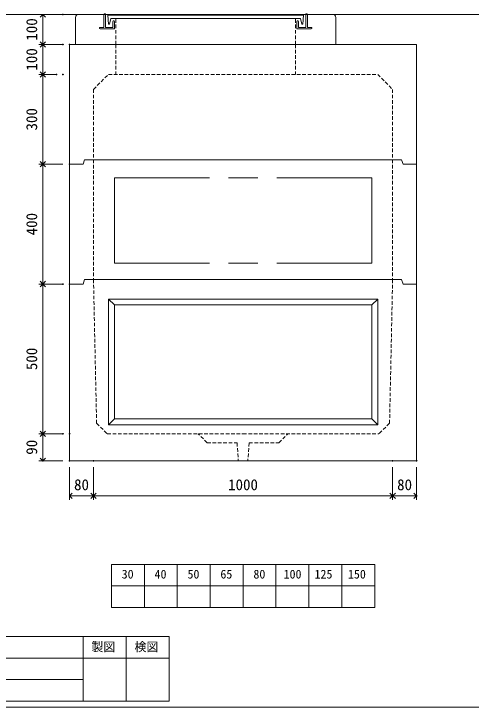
# Model space of a CAD drawing. Units: millimetres, scale not verified. Extents: x -4890 to 18489, y -2320 to 2320.
# Drawn here: x 298 to 1827, y -1955 to 360 of the extents above; entities that cross this region are included whole.
import ezdxf
from ezdxf.enums import TextEntityAlignment as Align

# ---------------------------------------------------------------- set-up
doc = ezdxf.new("R2010")
doc.units = ezdxf.units.MM
doc.header["$LTSCALE"] = 10
doc.header["$PDMODE"] = 32
doc.header["$PDSIZE"] = 2
doc.linetypes.add('DASHED1', pattern=[1.8, 1.2, -0.6])
doc.linetypes.add('USER2', pattern=[50.8, 31.75, -6.35, 6.35, -6.35])
doc.layers.add('0-1_Defpoints', color=7, linetype='Continuous')
for name, color, linetype, lineweight in [('0-2_waku', 7, 'Continuous', 18), ('0-3_gaikei', 7, 'Continuous', 18), ('0-4_kakure', 7, 'DASHED1', 5), ('0-5_sunpou', 7, 'Continuous', 5), ('0-9_uchigawa', 6, 'Continuous', 18), ('0-B_futa', 3, 'Continuous', 18), ('0-C_GL', 4, 'Continuous', 18), ('0-E_文字１', 7, 'Continuous', 18), ('1-3_uchigawa2', 6, 'USER2', 18)]:
    doc.layers.add(name, color=color, linetype=linetype, lineweight=lineweight)
doc.styles.add('ＭＳ ゴシック', font='')
doc.styles.get('ＭＳ ゴシック').set_extended_font_data('MS Gothic')

# ---------------------------------------------------------------- blocks, each defined once
blk = doc.blocks.new('_Open90')
at = {"layer": '0-5_sunpou'}
blk.add_line((0, 0), (-1, 0), dxfattribs=at)
blk.add_lwpolyline([(-0.5, 0.5), (0, 0), (-0.5, -0.5)], dxfattribs=at)
blk = doc.blocks.new('D51')
at = {"layer": '0-1_Defpoints'}
for p in [(1932.32, 1052.03), (2012.32, 1052.03), (2012.32, 934.61)]:
    blk.add_point(p, dxfattribs=at)
at = {"layer": '0-5_sunpou'}
for p, q in [((1932.32, 1030.03), (1932.32, 921.61)), ((2012.32, 1030.03), (2012.32, 921.61)), ((1950.32, 934.61), (1994.32, 934.61))]:
    blk.add_line(p, q, dxfattribs=at)
at = {"layer": '0-5_sunpou', "xscale": 18, "yscale": 18, "rotation": 180}
blk.add_blockref('_Open90', (1932.32, 934.61), dxfattribs=at)
at = {"layer": '0-5_sunpou', "xscale": 18, "yscale": 18}
blk.add_blockref('_Open90', (2012.32, 934.61), dxfattribs=at)
at = {"layer": '0-5_sunpou', "style": 'ＭＳ ゴシック'}
blk.add_text('80', height=36.66, dxfattribs=at).set_placement((1947.32, 942.61), align=Align.BOTTOM_LEFT)
blk = doc.blocks.new('D52')
at = {"layer": '0-1_Defpoints'}
for p in [(2012.32, 1052.03), (3012.32, 1052.03), (3012.32, 934.61)]:
    blk.add_point(p, dxfattribs=at)
at = {"layer": '0-5_sunpou'}
for p, q in [((2012.32, 1030.03), (2012.32, 921.61)), ((3012.32, 1030.03), (3012.32, 921.61)), ((2030.32, 934.61), (2994.32, 934.61))]:
    blk.add_line(p, q, dxfattribs=at)
at = {"layer": '0-5_sunpou', "xscale": 18, "yscale": 18, "rotation": 180}
blk.add_blockref('_Open90', (2012.32, 934.61), dxfattribs=at)
at = {"layer": '0-5_sunpou', "xscale": 18, "yscale": 18}
blk.add_blockref('_Open90', (3012.32, 934.61), dxfattribs=at)
at = {"layer": '0-5_sunpou', "style": 'ＭＳ ゴシック'}
blk.add_text('1000', height=36.66, dxfattribs=at).set_placement((2462.32, 942.61), align=Align.BOTTOM_LEFT)
blk = doc.blocks.new('D53')
at = {"layer": '0-1_Defpoints'}
for p in [(3012.32, 1052.03), (3092.32, 1052.03), (3092.32, 934.61)]:
    blk.add_point(p, dxfattribs=at)
at = {"layer": '0-5_sunpou'}
for p, q in [((3012.32, 1030.03), (3012.32, 921.61)), ((3092.32, 1030.03), (3092.32, 921.61)), ((3030.32, 934.61), (3074.32, 934.61))]:
    blk.add_line(p, q, dxfattribs=at)
at = {"layer": '0-5_sunpou', "xscale": 18, "yscale": 18, "rotation": 180}
blk.add_blockref('_Open90', (3012.32, 934.61), dxfattribs=at)
at = {"layer": '0-5_sunpou', "xscale": 18, "yscale": 18}
blk.add_blockref('_Open90', (3092.32, 934.61), dxfattribs=at)
at = {"layer": '0-5_sunpou', "style": 'ＭＳ ゴシック'}
blk.add_text('80', height=36.66, dxfattribs=at).set_placement((3027.32, 942.61), align=Align.BOTTOM_LEFT)
blk = doc.blocks.new('D54')
at = {"layer": '0-1_Defpoints'}
for p in [(1910.32, 2542.03), (1843, 2442.03), (1932.32, 2442.03)]:
    blk.add_point(p, dxfattribs=at)
at = {"layer": '0-5_sunpou'}
for p, q in [((1888.32, 2542.03), (1830, 2542.03)), ((1843, 2524.03), (1843, 2460.03)), ((1910.32, 2442.03), (1830, 2442.03))]:
    blk.add_line(p, q, dxfattribs=at)
at = {"layer": '0-5_sunpou', "xscale": 18, "yscale": 18}
for p, rotation in [((1843, 2542.03), 90), ((1843, 2442.03), 270)]:
    blk.add_blockref('_Open90', p, dxfattribs=dict(at, rotation=rotation))
at = {"layer": '0-5_sunpou', "style": 'ＭＳ ゴシック'}
blk.add_text('100', height=36.66, rotation=90, dxfattribs=at).set_placement((1835, 2454.53), align=Align.BOTTOM_LEFT)
blk = doc.blocks.new('D55')
at = {"layer": '0-1_Defpoints'}
for p in [(1910.32, 2442.03), (1843, 2342.03), (1910.32, 2342.03)]:
    blk.add_point(p, dxfattribs=at)
at = {"layer": '0-5_sunpou'}
for p, q in [((1888.32, 2442.03), (1830, 2442.03)), ((1843, 2424.03), (1843, 2360.03)), ((1888.32, 2342.03), (1830, 2342.03))]:
    blk.add_line(p, q, dxfattribs=at)
at = {"layer": '0-5_sunpou', "xscale": 18, "yscale": 18}
for p, rotation in [((1843, 2442.03), 90), ((1843, 2342.03), 270)]:
    blk.add_blockref('_Open90', p, dxfattribs=dict(at, rotation=rotation))
at = {"layer": '0-5_sunpou', "style": 'ＭＳ ゴシック'}
blk.add_text('100', height=36.66, rotation=90, dxfattribs=at).set_placement((1835, 2354.53), align=Align.BOTTOM_LEFT)
blk = doc.blocks.new('D56')
at = {"layer": '0-1_Defpoints'}
for p in [(1888.32, 2342.03), (1843, 2042.03), (1932.32, 2042.03)]:
    blk.add_point(p, dxfattribs=at)
at = {"layer": '0-5_sunpou'}
for p, q in [((1866.32, 2342.03), (1830, 2342.03)), ((1843, 2324.03), (1843, 2060.03)), ((1910.32, 2042.03), (1830, 2042.03))]:
    blk.add_line(p, q, dxfattribs=at)
at = {"layer": '0-5_sunpou', "xscale": 18, "yscale": 18}
for p, rotation in [((1843, 2342.03), 90), ((1843, 2042.03), 270)]:
    blk.add_blockref('_Open90', p, dxfattribs=dict(at, rotation=rotation))
at = {"layer": '0-5_sunpou', "style": 'ＭＳ ゴシック'}
blk.add_text('300', height=36.66, rotation=90, dxfattribs=at).set_placement((1835, 2154.53), align=Align.BOTTOM_LEFT)
blk = doc.blocks.new('D57')
at = {"layer": '0-1_Defpoints'}
for p in [(1932.32, 2042.03), (1843, 1642.03), (1910.32, 1642.03)]:
    blk.add_point(p, dxfattribs=at)
at = {"layer": '0-5_sunpou'}
for p, q in [((1910.32, 2042.03), (1830, 2042.03)), ((1843, 2024.03), (1843, 1660.03)), ((1888.32, 1642.03), (1830, 1642.03))]:
    blk.add_line(p, q, dxfattribs=at)
at = {"layer": '0-5_sunpou', "xscale": 18, "yscale": 18}
for p, rotation in [((1843, 2042.03), 90), ((1843, 1642.03), 270)]:
    blk.add_blockref('_Open90', p, dxfattribs=dict(at, rotation=rotation))
at = {"layer": '0-5_sunpou', "style": 'ＭＳ ゴシック'}
blk.add_text('400', height=36.66, rotation=90, dxfattribs=at).set_placement((1835, 1804.53), align=Align.BOTTOM_LEFT)
blk = doc.blocks.new('D76')
at = {"layer": '0-1_Defpoints'}
for p in [(1932.32, 1142.03), (1843, 1052.03), (1932.32, 1052.03)]:
    blk.add_point(p, dxfattribs=at)
at = {"layer": '0-5_sunpou'}
for p, q in [((1910.32, 1142.03), (1830, 1142.03)), ((1843, 1124.03), (1843, 1070.03)), ((1910.32, 1052.03), (1830, 1052.03))]:
    blk.add_line(p, q, dxfattribs=at)
at = {"layer": '0-5_sunpou', "xscale": 18, "yscale": 18}
for p, rotation in [((1843, 1142.03), 90), ((1843, 1052.03), 270)]:
    blk.add_blockref('_Open90', p, dxfattribs=dict(at, rotation=rotation))
at = {"layer": '0-5_sunpou', "style": 'ＭＳ ゴシック'}
blk.add_text('90', height=36.66, rotation=90, dxfattribs=at).set_placement((1835, 1072.03), align=Align.BOTTOM_LEFT)
blk = doc.blocks.new('D77')
at = {"layer": '0-1_Defpoints'}
for p in [(1932.32, 1642.03), (1843, 1142.03), (1910.32, 1142.03)]:
    blk.add_point(p, dxfattribs=at)
at = {"layer": '0-5_sunpou'}
for p, q in [((1910.32, 1642.03), (1830, 1642.03)), ((1843, 1624.03), (1843, 1160.03)), ((1888.32, 1142.03), (1830, 1142.03))]:
    blk.add_line(p, q, dxfattribs=at)
at = {"layer": '0-5_sunpou', "xscale": 18, "yscale": 18}
for p, rotation in [((1843, 1642.03), 90), ((1843, 1142.03), 270)]:
    blk.add_blockref('_Open90', p, dxfattribs=dict(at, rotation=rotation))
at = {"layer": '0-5_sunpou', "style": 'ＭＳ ゴシック'}
blk.add_text('500', height=36.66, rotation=90, dxfattribs=at).set_placement((1835, 1354.53), align=Align.BOTTOM_LEFT)

msp = doc.modelspace()

# ---------------------------------------------------------------- linework, layer by layer
at = {"layer": '0-2_waku'}
for p, q in [((624.68, -1478.39), (624.68, -1622.39)), ((624.68, -1478.39), (624.68, -1622.39)), ((624.68, -1478.39), (624.68, -1622.39)), ((624.68, -1478.39), (624.68, -1622.39)), ((624.68, -1478.39), (1504.68, -1478.39)), ((734.68, -1478.39), (734.68, -1622.39)), ((844.68, -1478.39), (844.68, -1622.39)), ((844.68, -1478.39), (844.68, -1622.39)), ((954.68, -1478.39), (954.68, -1622.39)), ((1064.68, -1478.39), (1064.68, -1622.39)), ((1174.68, -1478.39), (1174.68, -1622.39)), ((1284.68, -1478.39), (1284.68, -1622.39)), ((1394.68, -1478.39), (1394.68, -1622.39)), ((1504.68, -1478.39), (1504.68, -1622.39)), ((624.68, -1550.39), (1504.68, -1550.39)), ((624.68, -1622.39), (1504.68, -1622.39)), ((-1210.32, -1719.05), (817.68, -1719.05)), ((529.68, -1719.05), (529.68, -1935.05)), ((529.68, -1719.05), (529.68, -1935.05)), ((673.68, -1719.05), (673.68, -1935.05)), ((817.68, -1719.05), (817.68, -1935.05)), ((-1210.32, -1791.05), (817.68, -1791.05)), ((-1210.32, -1863.05), (529.68, -1863.05)), ((-1210.32, -1935.05), (817.68, -1935.05)), ((-1230.32, -1955.05), (4889.68, -1955.05)), ((-1230.32, -1955.05), (4889.68, -1955.05))]:
    msp.add_line(p, q, dxfattribs=at)
at = {"layer": '0-3_gaikei'}
for p, q in [((504.68, 257.61), (504.68, 347.61)), ((514.68, 357.61), (599.68, 357.61)), ((1279.68, 357.61), (1364.68, 357.61)), ((1374.68, 257.61), (1374.68, 347.61)), ((484.68, 257.61), (1644.68, 257.61)), ((484.68, 257.61), (484.68, -1132.39)), ((504.68, 257.61), (614.68, 257.61)), ((504.68, 257.61), (614.68, 257.61)), ((504.68, 257.61), (614.68, 257.61)), ((504.68, 257.61), (614.68, 257.61)), ((504.68, 257.61), (614.68, 257.61)), ((504.68, 257.61), (614.68, 257.61)), ((539.68, 257.61), (1339.68, 257.61)), ((539.68, 257.61), (1339.68, 257.61)), ((539.68, 257.61), (1339.68, 257.61)), ((539.68, 257.61), (1339.68, 257.61)), ((1374.68, 257.61), (1264.68, 257.61)), ((1374.68, 257.61), (1264.68, 257.61)), ((1374.68, 257.61), (1264.68, 257.61)), ((1374.68, 257.61), (1264.68, 257.61)), ((1374.68, 257.61), (1264.68, 257.61)), ((1374.68, 257.61), (1264.68, 257.61)), ((1374.68, 257.61), (1264.68, 257.61)), ((1374.68, 257.61), (1264.68, 257.61)), ((534.68, -127.39), (529.68, -142.39)), ((1064.68, -127.39), (534.68, -127.39)), ((1594.68, -127.39), (1064.68, -127.39)), ((1594.68, -127.39), (1599.68, -142.39)), ((529.68, -142.39), (484.68, -142.39)), ((529.68, -142.39), (484.68, -142.39)), ((1644.68, -142.39), (1599.68, -142.39)), ((1619.68, -142.39), (1644.68, -142.39)), ((1619.68, -142.39), (1644.68, -142.39)), ((534.68, -527.39), (529.68, -542.39)), ((1064.68, -527.39), (534.68, -527.39)), ((1594.68, -527.39), (1064.68, -527.39)), ((1594.68, -527.39), (1599.68, -542.39)), ((484.68, -542.39), (484.68, -1132.39)), ((529.68, -542.39), (484.68, -542.39)), ((529.68, -542.39), (484.68, -542.39)), ((1644.68, -542.39), (1599.68, -542.39)), ((1619.68, -542.39), (1644.68, -542.39)), ((1619.68, -542.39), (1644.68, -542.39)), ((484.68, -1132.39), (1644.68, -1132.39))]:
    msp.add_line(p, q, dxfattribs=at)
msp.add_lwpolyline([(1644.68, 257.61), (1644.68, -1132.39), (1644.68, -542.39)], dxfattribs=at)
for centre, radius, start, end in [((514.1, 348.2), 9.44, 86.47383, 183.52617), ((1365.02, 347.95), 9.68, 358.04251, 91.95749)]:
    msp.add_arc(centre, radius, start, end, dxfattribs=at)
at = {"layer": '0-4_kakure'}
for p, q in [((639.68, 257.61), (639.68, 344.11)), ((1239.68, 257.61), (1239.68, 344.11)), ((639.68, 257.61), (639.68, 157.61)), ((1239.68, 257.61), (1239.68, 157.61)), ((564.68, 107.61), (614.68, 157.61)), ((614.68, 157.61), (1514.68, 157.61)), ((1514.68, 157.61), (1564.68, 107.61)), ((564.68, 107.61), (564.68, -527.39)), ((1564.68, 107.61), (1564.68, -527.39)), ((575.01, -1007.39), (564.68, -527.39)), ((1564.68, -527.39), (1554.36, -1007.39)), ((575.01, -1007.39), (610.77, -1042.39)), ((1554.36, -1007.39), (1518.6, -1042.39)), ((610.77, -1042.39), (1064.68, -1042.39)), ((944.68, -1072.39), (914.68, -1042.39)), ((1064.68, -1042.39), (1518.6, -1042.39)), ((1184.68, -1072.39), (1214.68, -1042.39)), ((944.68, -1072.39), (1044.68, -1072.39)), ((1044.68, -1072.39), (1048.68, -1132.39)), ((1084.68, -1072.39), (1080.68, -1132.39)), ((1084.68, -1072.39), (1184.68, -1072.39))]:
    msp.add_line(p, q, dxfattribs=at)
at = {"layer": '0-9_uchigawa'}
for p, q in [((614.68, -592.39), (1064.68, -592.39)), ((614.68, -997.39), (614.68, -592.39)), ((614.68, -592.39), (634.68, -612.39)), ((614.68, -592.39), (1064.68, -592.39)), ((614.68, -1012.39), (614.68, -592.39)), ((614.68, -592.39), (634.68, -612.39)), ((1064.68, -592.39), (1514.68, -592.39)), ((1064.68, -592.39), (1514.68, -592.39)), ((1514.68, -997.39), (1514.68, -592.39)), ((1514.68, -1012.39), (1514.68, -592.39)), ((634.68, -612.39), (1064.68, -612.39)), ((634.68, -977.39), (634.68, -612.39)), ((634.68, -612.39), (1064.68, -612.39)), ((634.68, -992.39), (634.68, -612.39)), ((1494.68, -977.39), (1494.68, -612.39)), ((1494.68, -992.39), (1494.68, -612.39)), ((614.68, -1012.39), (634.68, -992.39)), ((634.68, -992.39), (1064.68, -992.39)), ((1064.68, -992.39), (1494.68, -992.39)), ((1514.68, -1012.39), (1494.68, -992.39)), ((614.68, -1012.39), (1064.68, -1012.39)), ((1064.68, -1012.39), (1514.68, -1012.39))]:
    msp.add_line(p, q, dxfattribs=at)
for points in [[(614.68, -592.39), (1064.68, -592.39), (1514.68, -592.39)], [(1064.68, -612.39), (1494.68, -612.39), (1514.68, -592.39)], [(1064.68, -612.39), (1494.68, -612.39), (1514.68, -592.39)]]:
    msp.add_lwpolyline(points, dxfattribs=at)
at = {"layer": '0-B_futa'}
for p, q in [((599.68, 357.61), (599.68, 314.61)), ((601.68, 359.61), (604.68, 359.61)), ((604.68, 359.61), (604.68, 314.61)), ((612.5, 355.11), (1266.83, 355.11)), ((612.5, 355.11), (614.99, 325.11)), ((1266.83, 355.11), (1264.58, 325.11)), ((1274.68, 359.61), (1274.68, 314.61)), ((1274.68, 359.61), (1277.68, 359.61)), ((1279.68, 357.61), (1279.68, 314.61)), ((614.99, 325.11), (618.7, 325.11)), ((623.01, 344.11), (618.7, 325.11)), ((623.01, 344.11), (1256.35, 344.11)), ((629.68, 334.61), (629.68, 314.61)), ((631.68, 336.61), (632.68, 336.61)), ((634.68, 334.61), (634.68, 309.61)), ((1244.68, 334.61), (1244.68, 309.61)), ((1247.68, 336.61), (1246.68, 336.61)), ((1249.68, 334.61), (1249.68, 314.61)), ((1256.35, 344.11), (1260.67, 325.11)), ((1264.58, 325.11), (1260.67, 325.11)), ((584.68, 312.61), (584.68, 311.61)), ((586.68, 314.61), (599.68, 314.61)), ((634.68, 309.61), (586.68, 309.61)), ((604.68, 314.61), (629.68, 314.61)), ((1244.68, 309.61), (1292.68, 309.61)), ((1274.68, 314.61), (1249.68, 314.61)), ((1292.68, 314.61), (1279.68, 314.61)), ((1294.68, 312.61), (1294.68, 311.61))]:
    msp.add_line(p, q, dxfattribs=at)
for centre, start, end in [((601.68, 357.61), 90, 180), ((1277.68, 357.61), 0, 90), ((631.68, 334.61), 90, 180), ((632.68, 334.61), 0, 90), ((1246.68, 334.61), 90, 180), ((1247.68, 334.61), 0, 90), ((586.68, 312.61), 90, 180), ((586.68, 311.61), 180, 270), ((1292.68, 312.61), 0, 90), ((1292.68, 311.61), 270, 0)]:
    msp.add_arc(centre, 2, start, end, dxfattribs=at)
at = {"layer": '0-C_GL'}
msp.add_line((-1230.32, 357.61), (4889.68, 357.61), dxfattribs=at)
at = {"layer": '1-3_uchigawa2'}
for p, q in [((634.68, -187.39), (1064.68, -187.39)), ((634.68, -187.39), (634.68, -472.39)), ((1494.68, -187.39), (1064.68, -187.39)), ((1494.68, -187.39), (1494.68, -472.39)), ((634.68, -472.39), (1064.68, -472.39)), ((1494.68, -472.39), (1064.68, -472.39))]:
    msp.add_line(p, q, dxfattribs=at)

# ---------------------------------------------------------------- block references
at = {"layer": '0-5_sunpou'}
for name in ['D54', 'D55', 'D56', 'D57', 'D77', 'D76', 'D51', 'D52', 'D53']:
    msp.add_blockref(name, (-1447.63, -2184.41), dxfattribs=at)

# ---------------------------------------------------------------- texts
at = {"layer": '0-E_文字１', "style": 'ＭＳ ゴシック'}
for s, p in [('30', (658.87, -1534.51)), ('40', (768.87, -1534.51)), ('50', (878.87, -1534.51)), ('65', (988.87, -1534.51)), ('80', (1099.28, -1534.51)), ('100', (1200.15, -1534.51)), ('125', (1303.54, -1534.51)), ('150', (1415.3, -1534.51)), ('製図', (557.75, -1777.3)), ('検図', (701.75, -1777.3))]:
    msp.add_text(s, height=29.33, dxfattribs=at).set_placement(p, align=Align.BOTTOM_LEFT)

doc.saveas('drawing.dxf')
